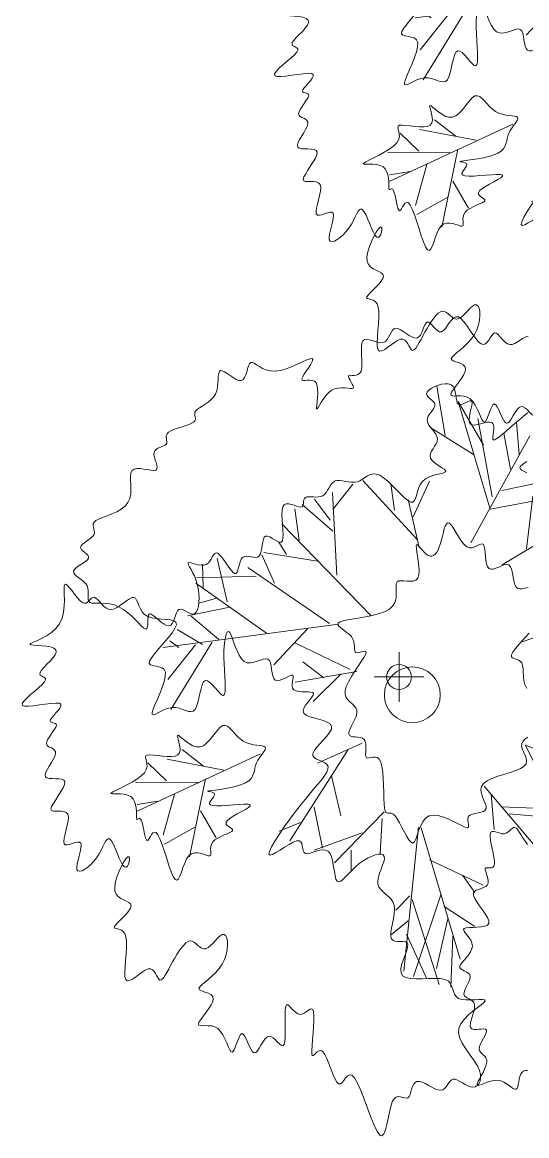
# Model space of a CAD drawing. Extents: x 2080 to 102399, y 2071 to 93424.
# Drawn here: x 81356.1 to 81457.3, y 80199.3 to 80422.8 of the extents above; entities that cross this region are included whole.
import ezdxf

# ---------------------------------------------------------------- set-up
doc = ezdxf.new("R2010")
doc.units = 0
doc.header["$LTSCALE"] = 20
doc.header["$MEASUREMENT"] = 0
doc.header["$PDMODE"] = 34
doc.header["$PDSIZE"] = 5
doc.layers.add('casuanut tree', color=100, linetype='Continuous', lineweight=5)

# ---------------------------------------------------------------- blocks, each defined once
blk = doc.blocks.new('tr')
at = {"layer": 'casuanut tree'}
for p, q in [((0.2261, 0.6155), (0.2339, 0.7411)), ((0.3143, 0.5704), (0.2771, 0.692)), ((0.2771, 0.692), (0.2947, 0.4095)), ((0.2849, 0.5527), (0.1928, 0.6449)), ((0.3065, 0.4389), (0.3163, 0.6391)), ((0.3967, 0.5272), (0.4084, 0.6077)), ((0.2285, 0.3375), (0.4338, 0.5671)), ((0.3673, 0.4958), (0.3712, 0.588)), ((-0.1035, 0.4735), (-0.1307, 0.5339)), ((-0.1186, 0.3345), (-0.0824, 0.54)), ((-0.0915, 0.4977), (-0.0281, 0.549)), ((0.0987, 0.3768), (-0.0009, 0.552)), ((-0.1915, 0.4409), (-0.1837, 0.5213)), ((-0.1033, 0.4448), (-0.1641, 0.5272)), ((0.0595, 0.4614), (0.0655, 0.5279)), ((0.1017, 0.4342), (0.1621, 0.5128)), ((-0.0583, 0.2167), (-0.2243, 0.4916)), ((0.0987, 0.3557), (0.0987, 0.4795)), ((-0.2307, 0.4134), (-0.2425, 0.4487)), ((0.3339, 0.4487), (0.4241, 0.4468)), ((-0.4537, 0.3798), (-0.4417, 0.4372)), ((-0.4024, 0.3315), (-0.4024, 0.4433)), ((-0.2758, 0.3506), (-0.2915, 0.4272)), ((-0.1579, 0.3798), (-0.2847, 0.4312)), ((-0.3239, 0.2318), (-0.4688, 0.3949)), ((-0.317, 0.3781), (-0.4641, 0.4075)), ((-0.1639, 0.2197), (-0.333, 0.404)), ((0.2947, 0.4095), (0.428, 0.4036)), ((0.3614, 0.2918), (0.4065, 0.4173)), ((-0.4266, 0.3466), (-0.4719, 0.3436)), ((-0.3994, 0.3164), (-0.5081, 0.3194)), ((-0.4447, 0.2439), (-0.499, 0.3164)), ((0.2928, 0.2663), (0.4673, 0.3232)), ((-0.487, 0.2409), (-0.5413, 0.2922)), ((-0.1428, 0.2137), (-0.5866, 0.256)), ((-0.5473, 0.2469), (-0.5654, 0.2681)), ((-0.4628, 0.2409), (-0.6017, 0.0989)), ((-0.5051, 0.2439), (-0.5926, 0.1744)), ((-0.2213, 0.2197), (-0.3239, 0.1502)), ((-0.1398, 0.0959), (-0.2605, 0.1925)), ((-0.2092, 0.0898), (-0.2515, 0.1412)), ((-0.1247, 0.0868), (-0.2817, 0.0959)), ((-0.1639, 0.0898), (-0.2485, 0.0385)), ((0.298, 0.0656), (0.455, 0.0838)), ((-0.6532, -0.073), (-0.6884, -0.0189)), ((-0.5062, -0.0793), (-0.6394, -0.0202)), ((-0.5539, -0.0579), (-0.5967, -0.0051)), ((-0.4069, -0.0604), (-0.7425, -0.1308)), ((-0.5766, -0.0956), (-0.7299, -0.0592)), ((-0.6407, -0.1107), (-0.6922, -0.205)), ((-0.5565, -0.0906), (-0.6394, -0.2729)), ((-0.1911, -0.1005), (-0.3843, -0.2908)), ((-0.1519, -0.0915), (-0.2726, -0.1156)), ((-0.6859, -0.1183), (-0.7387, -0.1145)), ((-0.5866, -0.166), (-0.564, -0.2415)), ((-0.2454, -0.1549), (-0.2454, -0.2576)), ((0.2467, -0.1881), (0.3161, -0.4691)), ((0.249, -0.1907), (0.472, -0.3327)), ((-0.608, -0.2025), (-0.6935, -0.2276)), ((-0.3058, -0.2214), (-0.3088, -0.3271)), ((-0.3481, -0.2516), (-0.4054, -0.2606)), ((-0.1368, -0.2727), (-0.2877, -0.3694)), ((0.1229, -0.2667), (0.2134, -0.4419)), ((-0.1458, -0.2878), (-0.17, -0.3724)), ((0.135, -0.2908), (0.1229, -0.3785)), ((-0.2032, -0.312), (-0.33, -0.3271)), ((-0.0613, -0.3301), (-0.179, -0.6745)), ((-0.0552, -0.3331), (-0.0341, -0.6775)), ((0.1531, -0.3271), (0.2768, -0.3603)), ((-0.2394, -0.3482), (-0.2515, -0.3996)), ((0.1682, -0.3482), (0.2497, -0.3754)), ((-0.0526, -0.416), (0.0645, -0.5084)), ((0.0195, -0.4723), (0.0397, -0.5219)), ((-0.1217, -0.4933), (-0.1639, -0.5204)), ((-0.1179, -0.5039), (-0.0999, -0.727)), ((-0.0436, -0.5061), (-0.1585, -0.6932)), ((-0.1398, -0.5537), (-0.1881, -0.5778)), ((-0.0432, -0.5386), (0.0202, -0.605)), ((-0.1517, -0.585), (-0.1269, -0.7067)), ((-0.0413, -0.5715), (-0.0976, -0.6865))]:
    blk.add_line(p, q, dxfattribs=at)
at = {"layer": 'casuanut tree', "color": 2}
blk.add_line((-0.0391, -0.6166), (-0.0729, -0.7406), dxfattribs=at)
at = {"layer": 'casuanut tree'}
for points in [[(0.4855, 0.811), (0.4821, 0.812), (0.4771, 0.8112), (0.471, 0.8092), (0.4641, 0.8065), (0.4568, 0.8039), (0.4494, 0.8019), (0.4423, 0.801), (0.4359, 0.802), (0.4305, 0.8053), (0.426, 0.8102), (0.4221, 0.8163), (0.4186, 0.8227), (0.4155, 0.8289), (0.4124, 0.8342), (0.4091, 0.8379), (0.4055, 0.8392), (0.4015, 0.8379), (0.397, 0.8345), (0.3922, 0.8299), (0.3871, 0.825), (0.3819, 0.8207), (0.3766, 0.8178), (0.3713, 0.8173), (0.3661, 0.8201), (0.3612, 0.8266), (0.3563, 0.8362), (0.3515, 0.8478), (0.3467, 0.8603), (0.3418, 0.8728), (0.3367, 0.8841), (0.3313, 0.8931), (0.3256, 0.8989), (0.3195, 0.9007), (0.3131, 0.8992), (0.3066, 0.8951), (0.3, 0.8896), (0.2935, 0.8836), (0.2873, 0.878), (0.2814, 0.8738), (0.2761, 0.8719), (0.2713, 0.873), (0.2671, 0.8765), (0.2632, 0.8817), (0.2597, 0.8878), (0.2564, 0.8939), (0.2533, 0.8993), (0.2501, 0.9031), (0.2468, 0.9046), (0.2433, 0.9031), (0.2396, 0.8993), (0.2356, 0.8939), (0.2314, 0.8877), (0.227, 0.8815), (0.2222, 0.8761), (0.2172, 0.8722), (0.2119, 0.8708), (0.2063, 0.8722), (0.2004, 0.8761), (0.1944, 0.8816), (0.1884, 0.888), (0.1824, 0.8944), (0.1766, 0.9002), (0.171, 0.9046), (0.1657, 0.9068), (0.1608, 0.9063), (0.1563, 0.9035), (0.1518, 0.8992), (0.1474, 0.894), (0.1429, 0.8887), (0.1382, 0.8839), (0.1331, 0.8803), (0.1274, 0.8787), (0.1212, 0.8794), (0.1146, 0.8821), (0.1078, 0.8858), (0.101, 0.8899), (0.0944, 0.8936), (0.0882, 0.8961), (0.0826, 0.8966), (0.0779, 0.8944), (0.0742, 0.889), (0.0712, 0.8809), (0.0689, 0.871), (0.0668, 0.8599), (0.0648, 0.8486), (0.0625, 0.8379), (0.0599, 0.8285), (0.0565, 0.8212), (0.0523, 0.8167), (0.0474, 0.8145), (0.0423, 0.814), (0.0371, 0.8147), (0.0322, 0.8159), (0.028, 0.8171), (0.0247, 0.8175), (0.0227, 0.8167), (0.0222, 0.8141), (0.0228, 0.8102), (0.0241, 0.8053), (0.0258, 0.7999), (0.0274, 0.7946), (0.0284, 0.7899), (0.0285, 0.7862), (0.0272, 0.784), (0.0243, 0.7836), (0.0197, 0.7847), (0.0139, 0.7867), (0.007, 0.7891), (-0.0008, 0.7912), (-0.0092, 0.7926), (-0.0179, 0.7926), (-0.0268, 0.7908), (-0.0356, 0.7867), (-0.044, 0.781), (-0.0519, 0.7743), (-0.0589, 0.7675), (-0.0649, 0.7613), (-0.0696, 0.7564), (-0.0727, 0.7536), (-0.0741, 0.7536), (-0.0736, 0.7569), (-0.0717, 0.7631), (-0.0688, 0.7714), (-0.0657, 0.781), (-0.0627, 0.7912), (-0.0605, 0.8013), (-0.0596, 0.8104), (-0.0606, 0.8178), (-0.0638, 0.823), (-0.0687, 0.8263), (-0.0746, 0.8283), (-0.0807, 0.8294), (-0.0864, 0.8301), (-0.0908, 0.8311), (-0.0934, 0.8328), (-0.0932, 0.8358), (-0.09, 0.8405), (-0.0844, 0.8464), (-0.0774, 0.853), (-0.07, 0.8599), (-0.0632, 0.8666), (-0.0579, 0.8724), (-0.0552, 0.877), (-0.0561, 0.8798), (-0.0612, 0.8804), (-0.07, 0.8793), (-0.0816, 0.8771), (-0.0954, 0.8743), (-0.1103, 0.8716), (-0.1256, 0.8695), (-0.1405, 0.8686), (-0.1541, 0.8696), (-0.1657, 0.8729), (-0.1755, 0.8778), (-0.1837, 0.8838), (-0.1905, 0.8901), (-0.1962, 0.896), (-0.2011, 0.9009), (-0.2053, 0.904), (-0.2092, 0.9046), (-0.213, 0.9023), (-0.2167, 0.8976), (-0.2205, 0.8915), (-0.2244, 0.8846), (-0.2286, 0.8778), (-0.233, 0.8719), (-0.2378, 0.8678), (-0.243, 0.8663), (-0.2487, 0.8678), (-0.2548, 0.8719), (-0.261, 0.8777), (-0.2672, 0.8843), (-0.2732, 0.8909), (-0.2788, 0.8967), (-0.2838, 0.9008), (-0.288, 0.9023), (-0.2914, 0.9007), (-0.2941, 0.8964), (-0.2965, 0.8899), (-0.2989, 0.8819), (-0.3015, 0.873), (-0.3047, 0.8638), (-0.3087, 0.855), (-0.3139, 0.8471), (-0.3205, 0.8407), (-0.3281, 0.8356), (-0.3364, 0.8315), (-0.3448, 0.8282), (-0.3529, 0.8255), (-0.3603, 0.823), (-0.3666, 0.8205), (-0.3714, 0.8178), (-0.3742, 0.8146), (-0.3757, 0.811), (-0.3762, 0.8073), (-0.3763, 0.8034), (-0.3766, 0.7997), (-0.3775, 0.7963), (-0.3797, 0.7932), (-0.3837, 0.7908), (-0.3899, 0.789), (-0.3978, 0.7878), (-0.4068, 0.7869), (-0.4165, 0.7861), (-0.4263, 0.7853), (-0.4355, 0.7843), (-0.4437, 0.7828), (-0.4502, 0.7806), (-0.4546, 0.7777), (-0.4573, 0.7742), (-0.4587, 0.7702), (-0.4593, 0.7661), (-0.4595, 0.7621), (-0.4598, 0.7583), (-0.4607, 0.755), (-0.4626, 0.7525), (-0.4658, 0.7508), (-0.4701, 0.7497), (-0.4751, 0.749), (-0.4804, 0.7482), (-0.4857, 0.7472), (-0.4906, 0.7455), (-0.4946, 0.7428), (-0.4975, 0.7389), (-0.4989, 0.7336), (-0.4991, 0.7272), (-0.4988, 0.7202), (-0.4982, 0.7132), (-0.4979, 0.7066), (-0.4983, 0.7011), (-0.4999, 0.697), (-0.5031, 0.695), (-0.5083, 0.6953), (-0.5151, 0.6974), (-0.523, 0.7006), (-0.5315, 0.7041), (-0.5402, 0.7073), (-0.5484, 0.7094), (-0.5557, 0.7097), (-0.5616, 0.7074), (-0.5659, 0.7021), (-0.5687, 0.6941), (-0.5709, 0.6843), (-0.5728, 0.6733), (-0.5751, 0.6617), (-0.5783, 0.6503), (-0.583, 0.6398), (-0.5898, 0.6308), (-0.599, 0.6238), (-0.6102, 0.6186), (-0.6226, 0.6149), (-0.6355, 0.6123), (-0.6483, 0.6104), (-0.6603, 0.6087), (-0.6706, 0.607), (-0.6787, 0.6048), (-0.6841, 0.6019), (-0.6872, 0.5983), (-0.6885, 0.5942), (-0.6887, 0.5898), (-0.6885, 0.5852), (-0.6884, 0.5806), (-0.6891, 0.5762), (-0.6911, 0.5722), (-0.695, 0.5686), (-0.7003, 0.5655), (-0.7065, 0.5626), (-0.7131, 0.5599), (-0.7194, 0.5573), (-0.725, 0.5546), (-0.7293, 0.5517), (-0.7317, 0.5485), (-0.7318, 0.5449), (-0.7302, 0.541), (-0.7274, 0.5369), (-0.7241, 0.5327), (-0.7208, 0.5285), (-0.7184, 0.5244), (-0.7173, 0.5205), (-0.7182, 0.5169), (-0.7215, 0.5138), (-0.7268, 0.5109), (-0.7333, 0.5082), (-0.7405, 0.5055), (-0.7477, 0.5028), (-0.7541, 0.5), (-0.7591, 0.4968), (-0.7621, 0.4933), (-0.7625, 0.4892), (-0.7607, 0.4847), (-0.7574, 0.4797), (-0.7531, 0.4744), (-0.7483, 0.4688), (-0.7437, 0.4629), (-0.7398, 0.4567), (-0.7373, 0.4505), (-0.7365, 0.4441), (-0.737, 0.4377), (-0.7384, 0.4316), (-0.7401, 0.4257), (-0.7416, 0.4202), (-0.7424, 0.4153), (-0.7419, 0.4111), (-0.7395, 0.4076), (-0.7351, 0.4051), (-0.7287, 0.4031), (-0.7207, 0.4013), (-0.7115, 0.3992), (-0.7016, 0.3965), (-0.6913, 0.3927), (-0.6809, 0.3876), (-0.6709, 0.3806), (-0.6615, 0.3716), (-0.6529, 0.3611), (-0.6451, 0.35), (-0.6381, 0.3389), (-0.6318, 0.3287), (-0.6264, 0.3201), (-0.6217, 0.3138), (-0.6179, 0.3107), (-0.615, 0.3113), (-0.6126, 0.3148), (-0.6107, 0.3203), (-0.6089, 0.3269), (-0.6072, 0.3337), (-0.6053, 0.3397), (-0.6029, 0.344), (-0.5999, 0.3457), (-0.5962, 0.344), (-0.5917, 0.3396), (-0.5867, 0.3334), (-0.5814, 0.3262), (-0.5758, 0.3189), (-0.5702, 0.3124), (-0.5646, 0.3075), (-0.5594, 0.3051), (-0.5545, 0.3058), (-0.55, 0.3091), (-0.5457, 0.3143), (-0.5417, 0.3205), (-0.5377, 0.3269), (-0.5337, 0.3328), (-0.5297, 0.3375), (-0.5256, 0.34), (-0.5213, 0.34), (-0.5168, 0.3378), (-0.5122, 0.3343), (-0.5075, 0.33), (-0.5027, 0.3258), (-0.4979, 0.3224), (-0.4932, 0.3205), (-0.4885, 0.3209), (-0.4839, 0.324), (-0.4796, 0.3296), (-0.4756, 0.3373), (-0.4721, 0.3467), (-0.4693, 0.3572), (-0.4672, 0.3686), (-0.4661, 0.3803), (-0.4659, 0.3919), (-0.4669, 0.403), (-0.4686, 0.4134), (-0.4708, 0.4228), (-0.4731, 0.4312), (-0.4751, 0.4382), (-0.4765, 0.4437), (-0.477, 0.4475), (-0.4761, 0.4493), (-0.4736, 0.4492), (-0.4697, 0.4475), (-0.4647, 0.4448), (-0.4589, 0.4416), (-0.4526, 0.4384), (-0.446, 0.4359), (-0.4395, 0.4344), (-0.4333, 0.4347), (-0.4277, 0.4369), (-0.4226, 0.4407), (-0.418, 0.4453), (-0.4137, 0.45), (-0.4097, 0.4542), (-0.4059, 0.457), (-0.4021, 0.4579), (-0.3984, 0.4561), (-0.3945, 0.4512), (-0.3906, 0.4438), (-0.3867, 0.4347), (-0.3828, 0.425), (-0.3789, 0.4154), (-0.3751, 0.4068), (-0.3715, 0.4002), (-0.368, 0.3964), (-0.3647, 0.396), (-0.3615, 0.3985), (-0.3584, 0.4032), (-0.3552, 0.4092), (-0.3518, 0.4158), (-0.3482, 0.4222), (-0.3442, 0.4276), (-0.3398, 0.4313), (-0.3349, 0.4327), (-0.3297, 0.4322), (-0.3242, 0.4304), (-0.3186, 0.4281), (-0.313, 0.4258), (-0.3077, 0.4242), (-0.3027, 0.4239), (-0.2982, 0.4257), (-0.2942, 0.4298), (-0.2908, 0.4359), (-0.2876, 0.4431), (-0.2847, 0.4507), (-0.2817, 0.4581), (-0.2785, 0.4643), (-0.2751, 0.4688), (-0.2712, 0.4707), (-0.2666, 0.4697), (-0.2617, 0.4663), (-0.2565, 0.4615), (-0.2512, 0.4562), (-0.246, 0.4515), (-0.2411, 0.4481), (-0.2366, 0.4471), (-0.2329, 0.4493), (-0.2299, 0.4555), (-0.2275, 0.4649), (-0.2255, 0.4765), (-0.2236, 0.4893), (-0.2216, 0.5024), (-0.2193, 0.5146), (-0.2163, 0.5251), (-0.2126, 0.5327), (-0.2079, 0.5369), (-0.2024, 0.5379), (-0.1964, 0.5367), (-0.1902, 0.5338), (-0.1841, 0.5302), (-0.1782, 0.5264), (-0.173, 0.5232), (-0.1687, 0.5215), (-0.1654, 0.5216), (-0.163, 0.5234), (-0.1613, 0.5263), (-0.1598, 0.53), (-0.1584, 0.534), (-0.1568, 0.5378), (-0.1547, 0.5409), (-0.1518, 0.5429), (-0.1479, 0.5434), (-0.1432, 0.5428), (-0.1378, 0.5414), (-0.132, 0.5396), (-0.1258, 0.5379), (-0.1197, 0.5367), (-0.1136, 0.5363), (-0.1079, 0.5372), (-0.1026, 0.5397), (-0.0978, 0.5434), (-0.0932, 0.5479), (-0.0887, 0.5527), (-0.0843, 0.5575), (-0.0797, 0.5616), (-0.0749, 0.5648), (-0.0696, 0.5665), (-0.0639, 0.5665), (-0.0577, 0.565), (-0.0511, 0.5626), (-0.0443, 0.5596), (-0.0372, 0.5566), (-0.03, 0.554), (-0.0228, 0.5523), (-0.0156, 0.5519), (-0.0084, 0.5531), (-0.0013, 0.5554), (0.0057, 0.5582), (0.0129, 0.5608), (0.0201, 0.5624), (0.0275, 0.5625), (0.0351, 0.5603), (0.043, 0.5553), (0.0511, 0.5469), (0.0595, 0.5359), (0.0678, 0.5233), (0.0759, 0.5102), (0.0838, 0.4975), (0.0911, 0.4862), (0.0979, 0.4773), (0.1038, 0.4719), (0.1089, 0.4706), (0.1133, 0.4729), (0.1174, 0.478), (0.1215, 0.485), (0.126, 0.4931), (0.131, 0.5015), (0.137, 0.5094), (0.1443, 0.5158), (0.153, 0.5203), (0.1627, 0.523), (0.1728, 0.5243), (0.1826, 0.5248), (0.1916, 0.5249), (0.1991, 0.525), (0.2046, 0.5256), (0.2074, 0.5271), (0.2071, 0.5298), (0.2044, 0.5338), (0.1998, 0.5386), (0.1943, 0.5441), (0.1885, 0.5501), (0.1832, 0.5564), (0.1791, 0.5627), (0.177, 0.5688), (0.1774, 0.5745), (0.18, 0.5799), (0.184, 0.5851), (0.1889, 0.5902), (0.1941, 0.5953), (0.199, 0.6005), (0.2029, 0.6059), (0.2051, 0.6116), (0.2054, 0.6177), (0.204, 0.6241), (0.2014, 0.6307), (0.1982, 0.6374), (0.195, 0.644), (0.1923, 0.6504), (0.1906, 0.6566), (0.1905, 0.6623), (0.1923, 0.6676), (0.1957, 0.6724), (0.2001, 0.6768), (0.205, 0.681), (0.2098, 0.6851), (0.2141, 0.6891), (0.2172, 0.6931), (0.2186, 0.6972), (0.2181, 0.7016), (0.2159, 0.706), (0.2128, 0.7106), (0.2095, 0.7151), (0.2065, 0.7196), (0.2045, 0.724), (0.2042, 0.7282), (0.2063, 0.7322), (0.211, 0.7358), (0.218, 0.7389), (0.2266, 0.7413), (0.2361, 0.7429), (0.2458, 0.7434), (0.255, 0.7426), (0.2631, 0.7405), (0.2693, 0.7367), (0.2732, 0.7312), (0.2751, 0.7245), (0.2756, 0.7169), (0.2752, 0.7091), (0.2745, 0.7014), (0.2741, 0.6945), (0.2744, 0.6888), (0.2761, 0.6848), (0.2795, 0.6829), (0.2842, 0.6826), (0.2898, 0.6834), (0.2956, 0.6847), (0.3012, 0.686), (0.306, 0.6866), (0.3094, 0.686), (0.311, 0.6837), (0.3103, 0.6793), (0.3079, 0.673), (0.3043, 0.6656), (0.3004, 0.6575), (0.2968, 0.6493), (0.294, 0.6416), (0.2929, 0.6348), (0.2941, 0.6296), (0.298, 0.6264), (0.3041, 0.6247), (0.3118, 0.6242), (0.3203, 0.6243), (0.3288, 0.6245), (0.3368, 0.6242), (0.3435, 0.6231), (0.3481, 0.6206), (0.3502, 0.6164), (0.3503, 0.6108), (0.3488, 0.6043), (0.3466, 0.5975), (0.3442, 0.5909), (0.3423, 0.5851), (0.3415, 0.5806), (0.3425, 0.5778), (0.3458, 0.5772), (0.3512, 0.5786), (0.3586, 0.5818), (0.3677, 0.5862), (0.3782, 0.5918), (0.3898, 0.5981), (0.4024, 0.6048), (0.4157, 0.6116), (0.4293, 0.6182), (0.4429, 0.6246)], [(0.4119, 0.5055), (0.4044, 0.5031), (0.398, 0.5004), (0.3932, 0.4976), (0.3909, 0.4944), (0.3915, 0.4908), (0.3946, 0.4868), (0.3994, 0.4824), (0.4051, 0.4776)], [(0.1963, -0.434), (0.1925, -0.4259), (0.1892, -0.4171), (0.1863, -0.4082), (0.1836, -0.3999), (0.1809, -0.3929), (0.1781, -0.3879), (0.175, -0.3853), (0.1716, -0.3848), (0.1679, -0.3859), (0.1639, -0.3879), (0.1596, -0.3903), (0.1551, -0.3927), (0.1504, -0.3943), (0.1455, -0.3947), (0.1403, -0.3934), (0.1351, -0.3911), (0.13, -0.3881), (0.125, -0.3852), (0.1205, -0.383), (0.1165, -0.3821), (0.1131, -0.3832), (0.1105, -0.3868), (0.1089, -0.3933), (0.1079, -0.4022), (0.1074, -0.4128), (0.1072, -0.4242), (0.1069, -0.4358), (0.1064, -0.4467), (0.1055, -0.4561), (0.1038, -0.4634), (0.1013, -0.4679), (0.098, -0.4701), (0.0944, -0.4706), (0.0906, -0.47), (0.0869, -0.4689), (0.0835, -0.468), (0.0808, -0.4678), (0.079, -0.469), (0.0783, -0.4721), (0.0783, -0.4767), (0.0788, -0.4823), (0.0793, -0.4886), (0.0795, -0.4951), (0.079, -0.5012), (0.0775, -0.5066), (0.0745, -0.5107), (0.0699, -0.5134), (0.0641, -0.5148), (0.0576, -0.5156), (0.051, -0.5164), (0.0449, -0.5175), (0.0398, -0.5196), (0.0364, -0.5232), (0.0351, -0.5288), (0.0364, -0.5367), (0.0396, -0.5464), (0.044, -0.5574), (0.0488, -0.5688), (0.0532, -0.5799), (0.0565, -0.5902), (0.0578, -0.5989), (0.0565, -0.6054), (0.0519, -0.6091), (0.0448, -0.6104), (0.0358, -0.6101), (0.0258, -0.6086), (0.0158, -0.6067), (0.0065, -0.6049), (-0.0013, -0.6039), (-0.0066, -0.6043), (-0.0088, -0.6065), (-0.0086, -0.6104), (-0.0066, -0.6157), (-0.0036, -0.622), (-0.0003, -0.6291), (0.0025, -0.6366), (0.004, -0.6442), (0.0036, -0.6516), (0.0006, -0.6585), (-0.0044, -0.6649), (-0.0107, -0.6709), (-0.0178, -0.6764), (-0.0249, -0.6814), (-0.0313, -0.6861), (-0.0363, -0.6904), (-0.0392, -0.6944), (-0.0396, -0.6981), (-0.0379, -0.7015), (-0.0348, -0.7049), (-0.0308, -0.7082), (-0.0265, -0.7117), (-0.0227, -0.7153), (-0.02, -0.7193), (-0.0189, -0.7237), (-0.02, -0.7286), (-0.0228, -0.7339), (-0.0268, -0.7394), (-0.0315, -0.745), (-0.0361, -0.7505), (-0.0403, -0.7559), (-0.0434, -0.7609), (-0.0448, -0.7654), (-0.0442, -0.7693), (-0.042, -0.7729), (-0.0386, -0.7762), (-0.0347, -0.7795), (-0.0308, -0.783), (-0.0274, -0.7869), (-0.0252, -0.7915), (-0.0246, -0.7969), (-0.026, -0.8033), (-0.029, -0.8105), (-0.0331, -0.818), (-0.0375, -0.8257), (-0.0417, -0.8331), (-0.0451, -0.84), (-0.0471, -0.8461), (-0.0471, -0.851), (-0.0446, -0.8546), (-0.0402, -0.857), (-0.0344, -0.8585), (-0.0281, -0.8596), (-0.0218, -0.8606), (-0.0162, -0.8616), (-0.012, -0.8632), (-0.0099, -0.8657), (-0.0104, -0.8692), (-0.0129, -0.8736), (-0.017, -0.8788), (-0.0219, -0.8844), (-0.0271, -0.8903), (-0.0319, -0.8963), (-0.0358, -0.902), (-0.0381, -0.9074), (-0.0383, -0.9122), (-0.037, -0.9165), (-0.0345, -0.9206), (-0.0316, -0.9247), (-0.0288, -0.9289), (-0.0267, -0.9335), (-0.0258, -0.9387), (-0.0268, -0.9446), (-0.03, -0.9513), (-0.035, -0.9587), (-0.041, -0.9662), (-0.0475, -0.9737), (-0.0537, -0.9807), (-0.059, -0.9869), (-0.0626, -0.9918), (-0.064, -0.9953), (-0.0626, -0.9969), (-0.0587, -0.9972), (-0.0529, -0.9965), (-0.0455, -0.9953), (-0.0372, -0.9941), (-0.0283, -0.9934), (-0.0195, -0.9936), (-0.0111, -0.9953), (-0.0035, -0.9987), (0.0032, -1.0034), (0.0091, -1.0089), (0.0143, -1.0146), (0.0188, -1.0199), (0.0228, -1.0243), (0.0264, -1.0271), (0.0295, -1.0279), (0.0323, -1.0263), (0.0349, -1.0226), (0.0375, -1.0174), (0.04, -1.0113), (0.0428, -1.0049), (0.0458, -0.9988), (0.0492, -0.9935), (0.0531, -0.9896), (0.0576, -0.9876), (0.0626, -0.9872), (0.0678, -0.9879)], [(0.283, -0.0511), (0.2805, -0.0406), (0.2802, -0.03), (0.2813, -0.0196), (0.2831, -0.0096), (0.2848, -0.0004), (0.2857, 0.0077), (0.2851, 0.0144), (0.2824, 0.0195), (0.2782, 0.0234), (0.2734, 0.0265), (0.2687, 0.0293), (0.2652, 0.0322), (0.2635, 0.0356), (0.2646, 0.04), (0.2693, 0.0459), (0.2781, 0.0536), (0.2902, 0.0627), (0.3044, 0.0727), (0.3197, 0.0834)], [(0.3433, 0.1956), (0.3385, 0.1957), (0.3331, 0.1957), (0.3275, 0.196), (0.3222, 0.1972), (0.3176, 0.1996), (0.3143, 0.2037), (0.3126, 0.2097), (0.312, 0.2173), (0.3123, 0.2258), (0.3128, 0.2347), (0.3132, 0.2433), (0.3129, 0.2512), (0.3116, 0.2577), (0.3087, 0.2623), (0.304, 0.2645), (0.2978, 0.2649), (0.2906, 0.264), (0.283, 0.2626), (0.2754, 0.2612), (0.2683, 0.2607), (0.2624, 0.2616), (0.258, 0.2645), (0.2556, 0.27), (0.2549, 0.2775), (0.2553, 0.2864), (0.2564, 0.2959), (0.2577, 0.3054), (0.2587, 0.3141), (0.259, 0.3214), (0.258, 0.3265), (0.2556, 0.329), (0.2517, 0.3294), (0.2467, 0.3285), (0.241, 0.3269), (0.2348, 0.3256), (0.2284, 0.3251), (0.2222, 0.3263), (0.2164, 0.3299), (0.2112, 0.3364), (0.2067, 0.3452), (0.2027, 0.3555), (0.1991, 0.3664), (0.1957, 0.377), (0.1925, 0.3865), (0.1893, 0.394), (0.186, 0.3986), (0.1825, 0.3998), (0.1788, 0.3979), (0.175, 0.3935), (0.1709, 0.3871), (0.1667, 0.3793), (0.1624, 0.3707), (0.1579, 0.362), (0.1533, 0.3536), (0.1486, 0.346), (0.1439, 0.3396), (0.1391, 0.3343), (0.1343, 0.3305), (0.1296, 0.328), (0.125, 0.3272), (0.1205, 0.3282), (0.1162, 0.331), (0.1121, 0.3357), (0.1082, 0.3416), (0.1046, 0.3481), (0.1014, 0.3543), (0.0985, 0.3594), (0.0961, 0.3629), (0.0941, 0.3638), (0.0925, 0.3614), (0.0915, 0.3554), (0.0907, 0.3462), (0.09, 0.335), (0.089, 0.3227), (0.0876, 0.3102), (0.0854, 0.2985), (0.0823, 0.2886), (0.0779, 0.2814), (0.0722, 0.2777), (0.0654, 0.2767), (0.0579, 0.2778), (0.0502, 0.28), (0.0426, 0.2826), (0.0356, 0.2846), (0.0296, 0.2853), (0.025, 0.2837), (0.022, 0.2793), (0.02, 0.2726), (0.0184, 0.2642), (0.0165, 0.2548), (0.0136, 0.2452), (0.0088, 0.236), (0.0016, 0.2279), (-0.0088, 0.2217), (-0.0228, 0.2178), (-0.0396, 0.216), (-0.0581, 0.2156), (-0.0772, 0.2162), (-0.0958, 0.2173), (-0.1127, 0.2184), (-0.1268, 0.2189), (-0.1372, 0.2183), (-0.1429, 0.2163), (-0.1445, 0.2129), (-0.1429, 0.2084), (-0.139, 0.2028), (-0.1337, 0.1966), (-0.1278, 0.1898), (-0.1223, 0.1827), (-0.118, 0.1755), (-0.1156, 0.1684), (-0.1148, 0.1616), (-0.1151, 0.1551), (-0.116, 0.1492), (-0.1171, 0.1439), (-0.1177, 0.1395), (-0.1174, 0.1361), (-0.1158, 0.1338), (-0.1124, 0.1327), (-0.1078, 0.1324), (-0.1027, 0.1325), (-0.0978, 0.1326), (-0.0936, 0.1321), (-0.0911, 0.1308), (-0.0907, 0.1281), (-0.0932, 0.1237), (-0.0991, 0.1171), (-0.1077, 0.1088), (-0.118, 0.0992), (-0.1291, 0.0886), (-0.1403, 0.0776), (-0.1504, 0.0665), (-0.1587, 0.0558), (-0.1642, 0.0459), (-0.1663, 0.0372), (-0.1655, 0.0296), (-0.1626, 0.0227), (-0.1586, 0.0163), (-0.154, 0.0103), (-0.1499, 0.0044), (-0.147, -0.0017), (-0.1462, -0.0082), (-0.1479, -0.0152), (-0.1518, -0.0226), (-0.1571, -0.0302), (-0.1631, -0.0377), (-0.1691, -0.0449), (-0.1744, -0.0516), (-0.1782, -0.0574), (-0.1799, -0.0622), (-0.179, -0.0659), (-0.1759, -0.0686), (-0.1712, -0.0707), (-0.1655, -0.0725), (-0.1594, -0.0744), (-0.1535, -0.0767), (-0.1485, -0.0796), (-0.145, -0.0837), (-0.1435, -0.0889), (-0.1435, -0.0952), (-0.1447, -0.1019), (-0.1465, -0.1089), (-0.1483, -0.1155), (-0.1498, -0.1215), (-0.1504, -0.1264), (-0.1495, -0.1299), (-0.147, -0.1316), (-0.143, -0.1321), (-0.1381, -0.1321), (-0.1328, -0.1323), (-0.1275, -0.1333), (-0.1228, -0.136), (-0.1191, -0.141), (-0.1169, -0.149), (-0.1166, -0.1604), (-0.1178, -0.1746), (-0.1202, -0.1905), (-0.1232, -0.2073), (-0.1266, -0.224), (-0.1297, -0.2397), (-0.1323, -0.2533), (-0.1338, -0.264), (-0.1339, -0.271), (-0.1328, -0.2751), (-0.1307, -0.2771), (-0.1277, -0.278), (-0.1242, -0.2787), (-0.1203, -0.2801), (-0.1163, -0.2831), (-0.1124, -0.2887), (-0.1087, -0.2975), (-0.1053, -0.3086), (-0.102, -0.3211), (-0.0987, -0.3338), (-0.0954, -0.3457), (-0.092, -0.3556), (-0.0883, -0.3625), (-0.0842, -0.3654), (-0.0798, -0.3634), (-0.0748, -0.3575), (-0.0693, -0.3489), (-0.063, -0.3387), (-0.0559, -0.3284), (-0.048, -0.3189), (-0.0391, -0.3117), (-0.0291, -0.3079), (-0.018, -0.3084), (-0.0062, -0.3125), (0.0058, -0.3192), (0.0177, -0.3276), (0.0289, -0.3366), (0.039, -0.3453), (0.0476, -0.3526), (0.0543, -0.3575), (0.0586, -0.3593), (0.0611, -0.3583), (0.0623, -0.3553), (0.0627, -0.3509), (0.0629, -0.3456), (0.0634, -0.3402), (0.0649, -0.3353), (0.0678, -0.3316), (0.0725, -0.3294), (0.0786, -0.3286), (0.0857, -0.3285), (0.0931, -0.3287), (0.1003, -0.3288), (0.1067, -0.3281), (0.1118, -0.3262), (0.1151, -0.3225), (0.1161, -0.3169), (0.1155, -0.3095), (0.1141, -0.301), (0.1127, -0.2918), (0.112, -0.2826), (0.113, -0.2737), (0.1164, -0.2659), (0.1229, -0.2594), (0.1332, -0.2549), (0.1465, -0.2519), (0.1617, -0.2499), (0.178, -0.2486), (0.1941, -0.2474), (0.2092, -0.246), (0.2222, -0.2437), (0.2322, -0.2403), (0.2383, -0.2353), (0.2411, -0.2289), (0.2416, -0.2217), (0.2406, -0.2138), (0.2389, -0.2057), (0.2375, -0.1978), (0.2372, -0.1904), (0.2389, -0.1839), (0.2432, -0.1786), (0.2496, -0.1744), (0.2575, -0.1709)]]:
    blk.add_lwpolyline(points, dxfattribs=at)
for points in [[(-0.7913, 0.4662), (-0.7936, 0.4618), (-0.7957, 0.4534), (-0.7979, 0.4419), (-0.8008, 0.4283), (-0.8046, 0.4137), (-0.8099, 0.3989), (-0.8169, 0.3849), (-0.8262, 0.3727), (-0.838, 0.363), (-0.8513, 0.3557), (-0.8653, 0.3503), (-0.879, 0.3465), (-0.8914, 0.3439), (-0.9015, 0.342), (-0.9082, 0.3405), (-0.9107, 0.3389), (-0.9083, 0.337), (-0.9018, 0.3347), (-0.8926, 0.3319), (-0.882, 0.3286), (-0.8711, 0.3249), (-0.8613, 0.3207), (-0.8538, 0.316), (-0.8499, 0.3107), (-0.8505, 0.305), (-0.8548, 0.2989), (-0.8619, 0.2927), (-0.8707, 0.2864), (-0.8802, 0.2802), (-0.8892, 0.2744), (-0.8967, 0.2692), (-0.9017, 0.2645), (-0.9034, 0.2607), (-0.9025, 0.2575), (-0.9, 0.2547), (-0.8968, 0.252), (-0.8938, 0.2493), (-0.892, 0.2463), (-0.8925, 0.2428), (-0.8961, 0.2386), (-0.9034, 0.2335), (-0.9136, 0.2278), (-0.9253, 0.2216), (-0.9374, 0.2152), (-0.9486, 0.209), (-0.9575, 0.2031), (-0.9629, 0.1979), (-0.9636, 0.1935), (-0.9587, 0.1903), (-0.9492, 0.1879), (-0.9364, 0.1862), (-0.9218, 0.1848), (-0.9067, 0.1836), (-0.8925, 0.1821), (-0.8806, 0.1803), (-0.8724, 0.1778), (-0.8689, 0.1744), (-0.8694, 0.1702), (-0.873, 0.1656), (-0.8787, 0.1607), (-0.8856, 0.1558), (-0.8925, 0.151), (-0.8986, 0.1466), (-0.9028, 0.1428), (-0.9045, 0.1398), (-0.9039, 0.1375), (-0.9018, 0.1355), (-0.8989, 0.1338), (-0.8957, 0.1321), (-0.893, 0.1302), (-0.8914, 0.1278), (-0.8916, 0.1248), (-0.8939, 0.121), (-0.8981, 0.1166), (-0.9035, 0.1117), (-0.9094, 0.1065), (-0.9153, 0.1012), (-0.9205, 0.096), (-0.9244, 0.091), (-0.9265, 0.0865), (-0.9261, 0.0826), (-0.924, 0.079), (-0.9206, 0.0758), (-0.9167, 0.0725), (-0.913, 0.0692), (-0.9101, 0.0654), (-0.9088, 0.0611), (-0.9096, 0.0561), (-0.913, 0.0501), (-0.9184, 0.0436), (-0.925, 0.0366), (-0.9321, 0.0294), (-0.9387, 0.0225), (-0.9441, 0.016), (-0.9474, 0.0102), (-0.9478, 0.0054), (-0.9449, 0.0017), (-0.9392, -0.001), (-0.9318, -0.0032), (-0.9236, -0.0052), (-0.9157, -0.0073), (-0.9089, -0.01), (-0.9043, -0.0135), (-0.9028, -0.0183), (-0.9051, -0.0245), (-0.9106, -0.0319), (-0.9181, -0.04), (-0.9267, -0.0484), (-0.9355, -0.0568), (-0.9433, -0.0646), (-0.9493, -0.0714), (-0.9524, -0.0769), (-0.9518, -0.0807), (-0.9483, -0.0833), (-0.9426, -0.085), (-0.9357, -0.0865), (-0.9286, -0.0881), (-0.922, -0.0905), (-0.9168, -0.0941), (-0.9141, -0.0994), (-0.9143, -0.1068), (-0.917, -0.1157), (-0.9214, -0.1257), (-0.9266, -0.1361), (-0.9319, -0.1462), (-0.9364, -0.1555), (-0.9394, -0.1634), (-0.94, -0.1693), (-0.9377, -0.1727), (-0.933, -0.1742), (-0.9267, -0.1743), (-0.9196, -0.1737), (-0.9124, -0.173), (-0.9059, -0.1729), (-0.901, -0.1741), (-0.8983, -0.1772), (-0.8984, -0.1826), (-0.9009, -0.1899), (-0.905, -0.1985), (-0.9098, -0.2079), (-0.9148, -0.2174), (-0.9192, -0.2263), (-0.9222, -0.2342), (-0.9231, -0.2403), (-0.9213, -0.2442), (-0.9171, -0.246), (-0.9111, -0.2459), (-0.9035, -0.244), (-0.895, -0.2404), (-0.8859, -0.2355), (-0.8767, -0.2294), (-0.8679, -0.2223), (-0.8599, -0.2143), (-0.8527, -0.2061), (-0.8462, -0.1983), (-0.8405, -0.1914), (-0.8354, -0.186), (-0.831, -0.1828), (-0.8272, -0.1823), (-0.824, -0.1851), (-0.8213, -0.1915), (-0.8189, -0.2008), (-0.8168, -0.212), (-0.8148, -0.2241), (-0.8128, -0.236), (-0.8105, -0.2467), (-0.8079, -0.2552), (-0.8049, -0.2606), (-0.8012, -0.262), (-0.7974, -0.2602), (-0.7937, -0.2562), (-0.7905, -0.251), (-0.7883, -0.2456), (-0.7874, -0.2409), (-0.7883, -0.2381), (-0.7913, -0.238), (-0.7967, -0.2415), (-0.8039, -0.2481), (-0.812, -0.2571), (-0.8205, -0.2678), (-0.8285, -0.2794), (-0.8352, -0.2914), (-0.84, -0.303), (-0.842, -0.3135), (-0.8408, -0.3224), (-0.8371, -0.3298), (-0.8316, -0.336), (-0.8254, -0.3413), (-0.8193, -0.346), (-0.8141, -0.3505), (-0.8109, -0.3549), (-0.8105, -0.3597), (-0.8134, -0.3651), (-0.8192, -0.3708), (-0.8269, -0.3768), (-0.8357, -0.3827), (-0.8446, -0.3883), (-0.8528, -0.3935), (-0.8593, -0.3979), (-0.8634, -0.4014), (-0.8644, -0.4039), (-0.8627, -0.4057), (-0.8592, -0.4074), (-0.8547, -0.4096), (-0.8498, -0.4127), (-0.8454, -0.4173), (-0.8421, -0.4239), (-0.8409, -0.433), (-0.8421, -0.4449), (-0.8454, -0.459), (-0.8499, -0.4744), (-0.855, -0.49), (-0.8598, -0.5051), (-0.8637, -0.5187), (-0.8659, -0.5299), (-0.8657, -0.5378), (-0.8625, -0.5417), (-0.8568, -0.5423), (-0.8492, -0.5404), (-0.8403, -0.5369), (-0.8308, -0.5327), (-0.8213, -0.5286), (-0.8125, -0.5255), (-0.8049, -0.5243), (-0.799, -0.5255), (-0.7947, -0.5289), (-0.7916, -0.5338), (-0.7894, -0.5395), (-0.7877, -0.5454), (-0.7862, -0.5509), (-0.7845, -0.5553), (-0.7823, -0.5581), (-0.7794, -0.5586), (-0.7757, -0.5572), (-0.7712, -0.5539), (-0.7661, -0.5492), (-0.7605, -0.5432), (-0.7543, -0.5363), (-0.7477, -0.5288), (-0.7407, -0.5209), (-0.7334, -0.5128), (-0.7259, -0.505), (-0.7184, -0.4977), (-0.711, -0.4911), (-0.7038, -0.4857), (-0.6971, -0.4817), (-0.691, -0.4794), (-0.6855, -0.4792), (-0.6808, -0.4811), (-0.6767, -0.4847), (-0.673, -0.4894), (-0.6695, -0.4945), (-0.6658, -0.4995), (-0.6618, -0.5037), (-0.6571, -0.5066), (-0.6517, -0.5073), (-0.6453, -0.5057), (-0.6382, -0.5022), (-0.6307, -0.4975), (-0.6232, -0.4924), (-0.6158, -0.4876), (-0.6091, -0.4839), (-0.6033, -0.482), (-0.5988, -0.4826), (-0.5958, -0.4862), (-0.5944, -0.4926), (-0.5946, -0.501), (-0.5964, -0.511), (-0.5999, -0.522), (-0.605, -0.5333), (-0.6117, -0.5444), (-0.6202, -0.5547), (-0.6302, -0.5637), (-0.6413, -0.5716), (-0.6526, -0.5783), (-0.6637, -0.5841), (-0.6737, -0.5891), (-0.6821, -0.5935), (-0.6881, -0.5974), (-0.6911, -0.6009), (-0.6907, -0.6042), (-0.6875, -0.6074), (-0.6825, -0.6107), (-0.6765, -0.6143), (-0.6705, -0.6182), (-0.6655, -0.6226), (-0.6623, -0.6277), (-0.6619, -0.6336), (-0.6648, -0.6403), (-0.6706, -0.6477), (-0.6782, -0.6554), (-0.6868, -0.6631), (-0.6954, -0.6705), (-0.7032, -0.6773), (-0.7092, -0.6831), (-0.7125, -0.6876), (-0.7125, -0.6907), (-0.7096, -0.6927), (-0.7044, -0.6942), (-0.6976, -0.6955), (-0.6899, -0.6973), (-0.6818, -0.7), (-0.6741, -0.7041), (-0.6675, -0.7102), (-0.6624, -0.7184), (-0.6586, -0.7283), (-0.6559, -0.739), (-0.6538, -0.7496), (-0.6522, -0.7594), (-0.6505, -0.7675), (-0.6486, -0.7732), (-0.6461, -0.7755), (-0.6427, -0.7741), (-0.6386, -0.7695), (-0.634, -0.763), (-0.6291, -0.7554), (-0.6241, -0.7479), (-0.6193, -0.7415), (-0.615, -0.7372), (-0.6112, -0.7361), (-0.6082, -0.7389), (-0.6058, -0.7449), (-0.6038, -0.753), (-0.602, -0.7623), (-0.6002, -0.7717), (-0.598, -0.7801), (-0.5954, -0.7867), (-0.592, -0.7902), (-0.5878, -0.79), (-0.5828, -0.7868), (-0.5772, -0.7815), (-0.5712, -0.7751), (-0.565, -0.7685), (-0.5588, -0.7628), (-0.5527, -0.7588), (-0.547, -0.7575), (-0.5418, -0.7596), (-0.537, -0.7643), (-0.5326, -0.7705), (-0.5286, -0.7772), (-0.5248, -0.7833), (-0.5212, -0.7876), (-0.5177, -0.7891), (-0.5144, -0.7868), (-0.511, -0.7799), (-0.5076, -0.7692), (-0.5043, -0.756), (-0.501, -0.7414), (-0.4977, -0.7268), (-0.4946, -0.7133), (-0.4915, -0.7021), (-0.4885, -0.6944), (-0.4855, -0.6911), (-0.4826, -0.6917), (-0.4796, -0.695), (-0.4764, -0.7003), (-0.4728, -0.7066), (-0.4688, -0.7128), (-0.4643, -0.7181), (-0.4592, -0.7214), (-0.4534, -0.7223), (-0.4472, -0.7211), (-0.4411, -0.7189), (-0.4353, -0.7165), (-0.4302, -0.7148), (-0.4263, -0.7146), (-0.4238, -0.7169), (-0.4232, -0.7226), (-0.4246, -0.7321), (-0.4277, -0.7448), (-0.432, -0.7595), (-0.4368, -0.7751), (-0.4417, -0.7906), (-0.4461, -0.8048), (-0.4495, -0.8167), (-0.4513, -0.8251), (-0.4512, -0.8294), (-0.4493, -0.8302), (-0.4461, -0.8287), (-0.4419, -0.8261), (-0.4371, -0.8234), (-0.4321, -0.8218), (-0.4274, -0.8224), (-0.4232, -0.8262), (-0.4198, -0.8342), (-0.4171, -0.8454), (-0.415, -0.8586), (-0.413, -0.8727), (-0.4111, -0.8865), (-0.4089, -0.8988), (-0.4063, -0.9084), (-0.4029, -0.9141), (-0.3986, -0.9152), (-0.3937, -0.9128), (-0.3882, -0.9083), (-0.3823, -0.9033), (-0.3764, -0.8993), (-0.3706, -0.8978), (-0.3651, -0.9004), (-0.3601, -0.9085), (-0.3558, -0.9231), (-0.352, -0.9429), (-0.3487, -0.966), (-0.3455, -0.9903), (-0.3423, -1.0141), (-0.3389, -1.0354), (-0.3351, -1.0523), (-0.3308, -1.0629), (-0.3258, -1.0658), (-0.3202, -1.062), (-0.3142, -1.0532), (-0.3077, -1.0409), (-0.3011, -1.0267), (-0.2944, -1.0122), (-0.2878, -0.9989), (-0.2813, -0.9885), (-0.2751, -0.9821), (-0.2693, -0.9793), (-0.2637, -0.9791), (-0.2585, -0.9808), (-0.2536, -0.9833), (-0.249, -0.9858), (-0.2447, -0.9875), (-0.2407, -0.9874), (-0.2371, -0.9849), (-0.2336, -0.9805), (-0.2302, -0.9748), (-0.2267, -0.9686), (-0.223, -0.9626), (-0.2189, -0.9574), (-0.2144, -0.9538), (-0.2092, -0.9524), (-0.2034, -0.9538), (-0.197, -0.9574), (-0.1902, -0.9626), (-0.1832, -0.9686), (-0.1761, -0.9748), (-0.1692, -0.9805), (-0.1625, -0.9849), (-0.1563, -0.9874), (-0.1507, -0.9874), (-0.1456, -0.9855), (-0.1409, -0.9822), (-0.1365, -0.9781), (-0.1322, -0.9739), (-0.128, -0.9703), (-0.1237, -0.9678), (-0.1191, -0.9671), (-0.1143, -0.9686), (-0.1093, -0.972), (-0.104, -0.9767), (-0.0985, -0.982), (-0.0928, -0.9875), (-0.087, -0.9925), (-0.0811, -0.9964), (-0.0752, -0.9986), (-0.0694, -0.9988), (-0.0638, -0.9969), (-0.0587, -0.9931), (-0.0545, -0.9875), (-0.0515, -0.9803), (-0.0497, -0.9716), (-0.0497, -0.9615), (-0.0516, -0.9502), (-0.0555, -0.9379), (-0.0608, -0.9248), (-0.0667, -0.9113), (-0.0724, -0.8975), (-0.077, -0.8839), (-0.0798, -0.8706), (-0.0798, -0.8581), (-0.0764, -0.8465), (-0.0689, -0.8362), (-0.0583, -0.827), (-0.0458, -0.819), (-0.0326, -0.812), (-0.0198, -0.8061), (-0.0087, -0.801), (-0.0005, -0.7969), (0.0036, -0.7936), (0.0028, -0.7909), (-0.0022, -0.7888), (-0.0103, -0.7869), (-0.0205, -0.785), (-0.0317, -0.7828), (-0.0428, -0.7801), (-0.0528, -0.7766), (-0.0606, -0.7722), (-0.0654, -0.7665), (-0.0679, -0.7599), (-0.0689, -0.7527), (-0.0693, -0.7451), (-0.0701, -0.7376), (-0.072, -0.7303), (-0.0761, -0.7237), (-0.0831, -0.7181), (-0.0938, -0.7136), (-0.1072, -0.7099), (-0.1223, -0.7068), (-0.138, -0.7038), (-0.1532, -0.7006), (-0.1667, -0.6967), (-0.1775, -0.6917), (-0.1845, -0.6854), (-0.1868, -0.6774), (-0.1852, -0.6681), (-0.1809, -0.658), (-0.1747, -0.6475), (-0.1679, -0.6372), (-0.1615, -0.6275), (-0.1565, -0.619), (-0.1541, -0.6121), (-0.1549, -0.6072), (-0.1584, -0.6038), (-0.1639, -0.6015), (-0.1705, -0.5997), (-0.1774, -0.598), (-0.1837, -0.5957), (-0.1885, -0.5923), (-0.1912, -0.5874), (-0.1911, -0.5804), (-0.1886, -0.5718), (-0.1845, -0.5619), (-0.1795, -0.5512), (-0.1744, -0.5399), (-0.1698, -0.5286), (-0.1666, -0.5176), (-0.1653, -0.5073), (-0.1666, -0.4982), (-0.1699, -0.4899), (-0.1745, -0.4824), (-0.1798, -0.4752), (-0.185, -0.4683), (-0.1895, -0.4614), (-0.1926, -0.4542), (-0.1935, -0.4465), (-0.1917, -0.4381), (-0.1879, -0.4293), (-0.1827, -0.4203), (-0.1769, -0.4114), (-0.1711, -0.4029), (-0.1662, -0.395), (-0.1629, -0.388), (-0.1619, -0.3823), (-0.1638, -0.3779), (-0.1683, -0.375), (-0.1751, -0.3735), (-0.1836, -0.3734), (-0.1935, -0.3746), (-0.2044, -0.377), (-0.2157, -0.3807), (-0.2272, -0.3856), (-0.2384, -0.3916), (-0.2491, -0.3982), (-0.2591, -0.4047), (-0.2682, -0.4106), (-0.2762, -0.4153), (-0.2828, -0.4181), (-0.288, -0.4186), (-0.2914, -0.4161), (-0.2931, -0.4102), (-0.2934, -0.4015), (-0.2928, -0.391), (-0.292, -0.3793), (-0.2913, -0.3674), (-0.2914, -0.356), (-0.2928, -0.3461), (-0.2959, -0.3383), (-0.3012, -0.3334), (-0.3082, -0.3309), (-0.3164, -0.3302), (-0.3251, -0.3306), (-0.3337, -0.3314), (-0.3417, -0.3321), (-0.3484, -0.332), (-0.3533, -0.3304), (-0.3561, -0.3269), (-0.3571, -0.3219), (-0.3571, -0.3161), (-0.3569, -0.3099), (-0.3571, -0.304), (-0.3586, -0.2991), (-0.362, -0.2956), (-0.368, -0.2944), (-0.3771, -0.2956), (-0.3885, -0.2988), (-0.4011, -0.303), (-0.4137, -0.3075), (-0.4254, -0.3114), (-0.435, -0.3139), (-0.4413, -0.3141), (-0.4434, -0.3113), (-0.4404, -0.3048), (-0.4329, -0.2951), (-0.4215, -0.2828), (-0.4071, -0.2686), (-0.3905, -0.2532), (-0.3725, -0.2373), (-0.3538, -0.2215), (-0.3353, -0.2065), (-0.3177, -0.1928), (-0.3014, -0.1806), (-0.2866, -0.1696), (-0.2738, -0.1597), (-0.2633, -0.1509), (-0.2554, -0.1431), (-0.2504, -0.1361), (-0.2486, -0.1299), (-0.2503, -0.1242), (-0.2545, -0.1191), (-0.2603, -0.1142), (-0.2668, -0.1096), (-0.2729, -0.1049), (-0.2776, -0.1001), (-0.28, -0.0949), (-0.279, -0.0893), (-0.2741, -0.0831), (-0.266, -0.0764), (-0.256, -0.0693), (-0.2451, -0.062), (-0.2346, -0.0545), (-0.2257, -0.0471), (-0.2194, -0.0399), (-0.2171, -0.033), (-0.2194, -0.0264), (-0.2257, -0.0202), (-0.2346, -0.0142), (-0.245, -0.0084), (-0.2557, -0.0028), (-0.2656, 0.0029), (-0.2734, 0.0086), (-0.2779, 0.0144), (-0.2784, 0.0204), (-0.2755, 0.0265), (-0.2701, 0.0325), (-0.2634, 0.0383), (-0.2563, 0.0438), (-0.2499, 0.0489), (-0.2451, 0.0534), (-0.243, 0.0572), (-0.2443, 0.0602), (-0.2485, 0.0626), (-0.2547, 0.0646), (-0.2623, 0.0665), (-0.2703, 0.0685), (-0.278, 0.0708), (-0.2845, 0.0737), (-0.2892, 0.0775), (-0.2913, 0.0822), (-0.2913, 0.0876), (-0.2899, 0.0933), (-0.2876, 0.099), (-0.2852, 0.1044), (-0.2833, 0.109), (-0.2825, 0.1126), (-0.2835, 0.1147), (-0.2868, 0.1151), (-0.2919, 0.1143), (-0.2982, 0.1128), (-0.3054, 0.111), (-0.3126, 0.1096), (-0.3195, 0.109), (-0.3254, 0.1097), (-0.3297, 0.1124), (-0.3321, 0.1173), (-0.333, 0.124), (-0.3328, 0.132), (-0.3321, 0.1404), (-0.3315, 0.1489), (-0.3314, 0.1566), (-0.3325, 0.1631), (-0.3353, 0.1676), (-0.3402, 0.1699), (-0.3467, 0.1703), (-0.3545, 0.1696), (-0.3631, 0.1686), (-0.3719, 0.168), (-0.3805, 0.1684), (-0.3883, 0.1707), (-0.395, 0.1755), (-0.4001, 0.1833), (-0.4039, 0.1936), (-0.4065, 0.2053), (-0.4084, 0.2176), (-0.4098, 0.2297), (-0.411, 0.2406), (-0.4124, 0.2495), (-0.4141, 0.2555), (-0.4166, 0.2579), (-0.4197, 0.2568), (-0.4232, 0.2526), (-0.427, 0.2457), (-0.4309, 0.2363), (-0.4349, 0.2248), (-0.4387, 0.2116), (-0.4423, 0.1969), (-0.4455, 0.1813), (-0.4483, 0.1654), (-0.451, 0.1498), (-0.4536, 0.1354), (-0.4561, 0.1228), (-0.4588, 0.1128), (-0.4616, 0.1061), (-0.4648, 0.1034), (-0.4684, 0.1052), (-0.4723, 0.1105), (-0.4766, 0.1182), (-0.4811, 0.1271), (-0.4859, 0.1359), (-0.4908, 0.1436), (-0.4958, 0.149), (-0.5008, 0.1507), (-0.5059, 0.1481), (-0.511, 0.1418), (-0.5161, 0.1328), (-0.5213, 0.1223), (-0.5265, 0.1112), (-0.5317, 0.1007), (-0.5371, 0.0917), (-0.5425, 0.0854), (-0.5481, 0.0824), (-0.5538, 0.0825), (-0.5599, 0.0847), (-0.5663, 0.0885), (-0.5732, 0.0929), (-0.5807, 0.0974), (-0.5888, 0.1011), (-0.5977, 0.1034), (-0.6073, 0.1037), (-0.6172, 0.1024), (-0.6267, 0.1004), (-0.6354, 0.0982), (-0.6426, 0.0966), (-0.6477, 0.0963), (-0.6502, 0.0979), (-0.6495, 0.1023), (-0.6452, 0.1098), (-0.6382, 0.1199), (-0.6293, 0.1318), (-0.6198, 0.1449), (-0.6105, 0.1584), (-0.6024, 0.1715), (-0.5967, 0.1835), (-0.5943, 0.1935), (-0.5958, 0.2012), (-0.6005, 0.2068), (-0.6071, 0.2109), (-0.6144, 0.2141), (-0.6213, 0.217), (-0.6264, 0.2202), (-0.6287, 0.2242), (-0.627, 0.2296), (-0.6203, 0.2369), (-0.6098, 0.2457), (-0.5967, 0.2555), (-0.5823, 0.2659), (-0.5682, 0.2765), (-0.5555, 0.2866), (-0.5458, 0.296), (-0.5403, 0.304), (-0.5399, 0.3103), (-0.5441, 0.3153), (-0.5518, 0.3193), (-0.5619, 0.3228), (-0.5734, 0.3262), (-0.5852, 0.33), (-0.5963, 0.3344), (-0.6056, 0.34), (-0.6123, 0.3471), (-0.6167, 0.3552), (-0.6195, 0.3637), (-0.6212, 0.3723), (-0.6224, 0.3803), (-0.6238, 0.3871), (-0.6258, 0.3923), (-0.6292, 0.3952), (-0.6343, 0.3957), (-0.6409, 0.394), (-0.6487, 0.391), (-0.6572, 0.3872), (-0.6661, 0.3834), (-0.675, 0.3802), (-0.6834, 0.3783), (-0.6911, 0.3783), (-0.6978, 0.3808), (-0.7034, 0.3853), (-0.7082, 0.3911), (-0.7124, 0.3976), (-0.7161, 0.4042), (-0.7195, 0.4102), (-0.7227, 0.4149), (-0.726, 0.4178), (-0.7295, 0.4183), (-0.7332, 0.4171), (-0.7371, 0.4147), (-0.7411, 0.412), (-0.7453, 0.4097), (-0.7496, 0.4084), (-0.7541, 0.409), (-0.7587, 0.4121), (-0.7634, 0.4183), (-0.7681, 0.4266), (-0.7727, 0.4362), (-0.7771, 0.446), (-0.7813, 0.4549), (-0.7851, 0.4619), (-0.7885, 0.466)], [(-0.5999, 0.0324), (-0.601, 0.0306), (-0.601, 0.0259), (-0.6007, 0.0192), (-0.6004, 0.0111), (-0.6006, 0.0027), (-0.602, -0.0051), (-0.605, -0.0117), (-0.6101, -0.016), (-0.6176, -0.0176), (-0.6271, -0.0167), (-0.6378, -0.0142), (-0.649, -0.0106), (-0.6601, -0.0066), (-0.6704, -0.0029), (-0.6791, -0.0002), (-0.6855, 0.0009), (-0.6892, -0.0002), (-0.6908, -0.0033), (-0.6911, -0.0079), (-0.691, -0.0137), (-0.6912, -0.0202), (-0.6926, -0.0272), (-0.6961, -0.0342), (-0.7024, -0.0408), (-0.7121, -0.0468), (-0.7244, -0.0521), (-0.7383, -0.0567), (-0.7528, -0.0607), (-0.7667, -0.0641), (-0.779, -0.067), (-0.7887, -0.0694), (-0.7947, -0.0713), (-0.7963, -0.0728), (-0.794, -0.0741), (-0.7888, -0.0755), (-0.7815, -0.0772), (-0.773, -0.0794), (-0.7643, -0.0824), (-0.7562, -0.0863), (-0.7497, -0.0915), (-0.7453, -0.0981), (-0.743, -0.1057), (-0.7422, -0.1139), (-0.7426, -0.1223), (-0.7438, -0.1303), (-0.7452, -0.1375), (-0.7466, -0.1435), (-0.7474, -0.1479), (-0.7474, -0.1503), (-0.7466, -0.1512), (-0.7453, -0.1511), (-0.7436, -0.1506), (-0.7418, -0.1502), (-0.74, -0.1506), (-0.7384, -0.1522), (-0.7373, -0.1558), (-0.7367, -0.1615), (-0.7366, -0.169), (-0.7367, -0.1774), (-0.7369, -0.1861), (-0.7369, -0.1943), (-0.7365, -0.2013), (-0.7356, -0.2063), (-0.7339, -0.2087), (-0.7314, -0.2081), (-0.7281, -0.2051), (-0.7243, -0.201), (-0.7201, -0.1968), (-0.7159, -0.1935), (-0.7118, -0.1924), (-0.7079, -0.1945), (-0.7046, -0.2008), (-0.702, -0.2122), (-0.6999, -0.2274), (-0.6982, -0.2452), (-0.6966, -0.264), (-0.695, -0.2823), (-0.6931, -0.2988), (-0.6907, -0.3119), (-0.6878, -0.3203), (-0.684, -0.3229), (-0.6794, -0.3205), (-0.6742, -0.3143), (-0.6683, -0.3055), (-0.662, -0.2954), (-0.6551, -0.2853), (-0.6479, -0.2762), (-0.6405, -0.2696), (-0.6328, -0.2662), (-0.6251, -0.2657), (-0.6176, -0.2673), (-0.6105, -0.2703), (-0.6039, -0.274), (-0.5982, -0.2777), (-0.5934, -0.2806), (-0.5898, -0.282), (-0.5875, -0.2814), (-0.5861, -0.2789), (-0.5852, -0.2751), (-0.5844, -0.2703), (-0.5834, -0.2649), (-0.5816, -0.2593), (-0.5786, -0.254), (-0.574, -0.2493), (-0.5676, -0.2456), (-0.5599, -0.2427), (-0.5513, -0.2405), (-0.5426, -0.2387), (-0.5344, -0.2373), (-0.5273, -0.2358), (-0.5219, -0.2343), (-0.5189, -0.2324), (-0.5185, -0.23), (-0.5203, -0.2272), (-0.5232, -0.224), (-0.5266, -0.2206), (-0.5295, -0.2169), (-0.5311, -0.2131), (-0.5304, -0.2092), (-0.5267, -0.2054), (-0.5195, -0.2016), (-0.5096, -0.198), (-0.4982, -0.1945), (-0.4865, -0.1911), (-0.4758, -0.1879), (-0.4672, -0.1849), (-0.462, -0.1821), (-0.4614, -0.1794), (-0.4662, -0.177), (-0.4755, -0.1747), (-0.4881, -0.1725), (-0.5025, -0.1703), (-0.5176, -0.168), (-0.5321, -0.1657), (-0.5445, -0.1631), (-0.5538, -0.1603), (-0.5588, -0.1572), (-0.5602, -0.1538), (-0.5589, -0.1503), (-0.5557, -0.1468), (-0.5516, -0.1432), (-0.5474, -0.1397), (-0.5441, -0.1363), (-0.5425, -0.1332), (-0.5433, -0.1304), (-0.5459, -0.128), (-0.5495, -0.1259), (-0.5533, -0.1242), (-0.5566, -0.123), (-0.5585, -0.1221), (-0.5582, -0.1218), (-0.5549, -0.122), (-0.5481, -0.1226), (-0.5382, -0.1236), (-0.5262, -0.1246), (-0.5127, -0.1255), (-0.4985, -0.126), (-0.4846, -0.1259), (-0.4716, -0.125), (-0.4603, -0.1231), (-0.4514, -0.12), (-0.4445, -0.1158), (-0.4393, -0.1107), (-0.4353, -0.1051), (-0.432, -0.099), (-0.429, -0.0927), (-0.4258, -0.0864), (-0.422, -0.0803), (-0.4174, -0.0746), (-0.4121, -0.0693), (-0.4066, -0.0644), (-0.4013, -0.06), (-0.3968, -0.056), (-0.3934, -0.0524), (-0.3915, -0.0492), (-0.3916, -0.0465), (-0.394, -0.0441), (-0.3984, -0.0419), (-0.4044, -0.0397), (-0.4115, -0.0372), (-0.4192, -0.0341), (-0.4273, -0.0303), (-0.4351, -0.0255), (-0.4423, -0.0194), (-0.4486, -0.012), (-0.454, -0.0038), (-0.4589, 0.0048), (-0.4635, 0.013), (-0.4681, 0.0202), (-0.4729, 0.0259), (-0.4781, 0.0294), (-0.484, 0.0302), (-0.4907, 0.0278), (-0.4983, 0.0229), (-0.5065, 0.0164), (-0.5152, 0.0092), (-0.5242, 0.0021), (-0.5334, -0.0039), (-0.5425, -0.008), (-0.5515, -0.0093), (-0.5602, -0.0072), (-0.5684, -0.0023), (-0.576, 0.0044), (-0.5829, 0.012), (-0.5889, 0.0195), (-0.5938, 0.0261), (-0.5975, 0.0307)]]:
    blk.add_lwpolyline(points, close=True, dxfattribs=at)
at = {"layer": 'casuanut tree', "linetype": 'Continuous'}
blk.add_circle((-0.0014, -0.0017), 0.0703, dxfattribs=at)

msp = doc.modelspace()

# ---------------------------------------------------------------- linework, layer by layer
at = {"layer": 'casuanut tree'}
msp.add_point((81431.673, 80291.406), dxfattribs=at)

# ---------------------------------------------------------------- block references
at = {"layer": 'casuanut tree', "linetype": 'Continuous', "xscale": 79.72900979429163, "yscale": 79.72900979429163, "zscale": 79.72900979429163, "rotation": 13.01607038380211}
for p in [(81485.055, 80414.356), (81434.424, 80287.981)]:
    msp.add_blockref('tr', p, dxfattribs=at)

doc.saveas('drawing.dxf')
